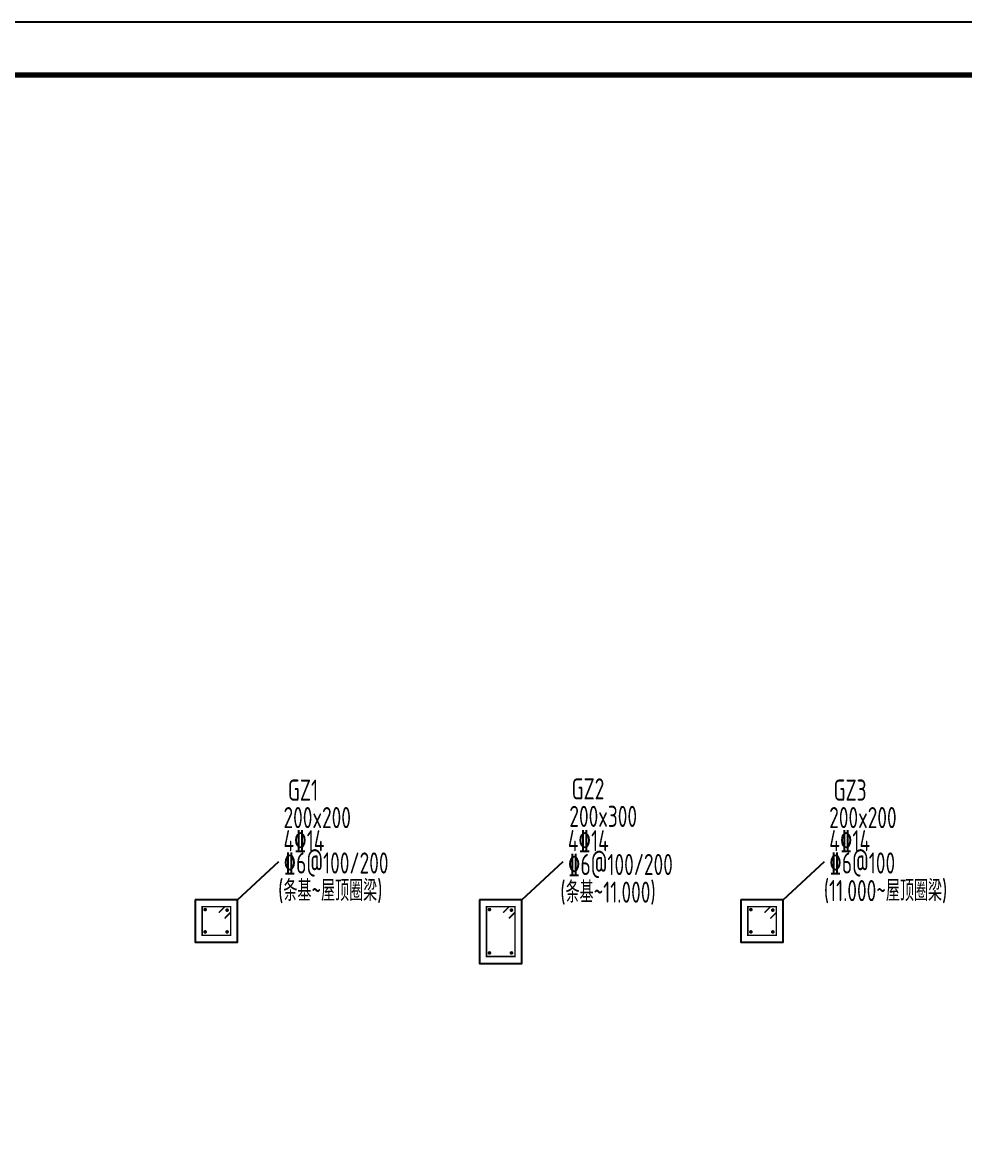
# Model space of a CAD drawing. Extents: x 32461 to 372567, y -698896 to 182569.
# Drawn here: x 264177 to 290973, y -330693 to -298980 of the extents above; entities that cross this region are included whole.
import ezdxf

# ---------------------------------------------------------------- set-up
doc = ezdxf.new("R2010")
doc.units = 0
doc.header["$LTSCALE"] = 1000
doc.header["$MEASUREMENT"] = 0
doc.layers.get('0').update_dxf_attribs({"linetype": 'CONTINUOUS'})
for name, color, linetype in [('PUB_HATCH', 8, 'CONTINUOUS'), ('PUB_TITLE', 4, 'CONTINUOUS'), ('S_BEAMDIMMASS', 2, 'CONTINUOUS'), ('剖面外形', 7, 'CONTINUOUS')]:
    doc.layers.add(name, color=color, linetype=linetype)
doc.styles.add('TSSD_REIN', font='atssdeng.shx', dxfattribs={"width": 0.7, "bigfont": 'atssdchn.shx'})

# ---------------------------------------------------------------- blocks, each defined once
blk = doc.blocks.new('新块FGHDGHGF')
at = {"color": 1, "const_width": 7.14}
for points in [[(163185.9, -336166), (163185.9, -336301.7), (163320.5, -336301.7), (163320.5, -336166), (163185.9, -336166)], [(163264.6, -336194.7), (163293.3, -336166)], [(163291.9, -336221.9), (163320.5, -336193.2)], [(164533.3, -336166), (164533.3, -336401.7), (164668, -336401.7), (164668, -336166), (164533.3, -336166)], [(164612.1, -336194.7), (164640.8, -336166)], [(164639.3, -336221.9), (164668, -336193.2)], [(165771.9, -336166), (165771.9, -336301.7), (165906.6, -336301.7), (165906.6, -336166), (165771.9, -336166)], [(165850.7, -336194.7), (165879.4, -336166)], [(165877.9, -336221.9), (165906.6, -336193.2)]]:
    blk.add_lwpolyline(points, dxfattribs=at)
at = {"color": 1, "const_width": 8.57}
for points in [[(163195.6, -336179.8, -1), (163204.2, -336179.8, -1), (163195.6, -336179.8)], [(163299.8, -336182.3, -1), (163308.4, -336182.3, -1), (163299.8, -336182.3)], [(164543.1, -336179.8, -1), (164551.6, -336179.8, -1), (164543.1, -336179.8)], [(164647.2, -336182.3, -1), (164655.8, -336182.3, -1), (164647.2, -336182.3)], [(165781.7, -336179.8, -1), (165790.2, -336179.8, -1), (165781.7, -336179.8)], [(165885.8, -336182.3, -1), (165894.4, -336182.3, -1), (165885.8, -336182.3)], [(163195.6, -336285.2, -1), (163204.2, -336285.2, -1), (163195.6, -336285.2)], [(163299.8, -336285.2, -1), (163308.4, -336285.2, -1), (163299.8, -336285.2)], [(165781.7, -336285.2, -1), (165790.2, -336285.2, -1), (165781.7, -336285.2)], [(165885.8, -336285.2, -1), (165894.4, -336285.2, -1), (165885.8, -336285.2)], [(164543.1, -336385.2, -1), (164551.6, -336385.2, -1), (164543.1, -336385.2)], [(164647.2, -336385.2, -1), (164655.8, -336385.2, -1), (164647.2, -336385.2)]]:
    blk.add_lwpolyline(points, format="xyb", dxfattribs=at)
at = {"layer": 'S_BEAMDIMMASS'}
for p, q in [((163353.2, -336133.3), (163548.7, -335951.1)), ((164700.6, -336133.3), (164896.2, -335951.1)), ((165939.3, -336133.3), (166134.8, -335951.1))]:
    blk.add_line(p, q, dxfattribs=at)
at = {"layer": '剖面外形'}
for points in [[(163153.2, -336133.3), (163153.2, -336134.7), (163153.2, -336134.7), (163153.2, -336134.7), (163153.2, -336134.7), (163153.2, -336334.4), (163353.2, -336334.4), (163353.2, -336133.3), (163353.2, -336133.3), (163353.2, -336133.3), (163353.2, -336133.3), (163353.2, -336133.3), (163153.2, -336133.3)], [(164500.6, -336133.3), (164500.6, -336134.7), (164500.6, -336134.7), (164500.6, -336134.7), (164500.6, -336134.7), (164500.6, -336434.4), (164700.6, -336434.4), (164700.6, -336133.3), (164700.6, -336133.3), (164700.6, -336133.3), (164700.6, -336133.3), (164700.6, -336133.3), (164500.6, -336133.3)], [(165739.3, -336133.3), (165739.3, -336134.7), (165739.3, -336134.7), (165739.3, -336134.7), (165739.3, -336134.7), (165739.3, -336334.4), (165939.3, -336334.4), (165939.3, -336133.3), (165939.3, -336133.3), (165939.3, -336133.3), (165939.3, -336133.3), (165939.3, -336133.3), (165739.3, -336133.3)]]:
    blk.add_lwpolyline(points, dxfattribs=at)
at = {"layer": 'S_BEAMDIMMASS', "style": 'TSSD_REIN', "width": 0.7}
for s, p in [('GZ1', (163592, -335663.5)), ('GZ2', (164936.5, -335657.7)), ('GZ3', (166178, -335663.5)), ('200x200', (163571.2, -335793.7)), ('200x300', (164925.9, -335787.9)), ('200x200', (166157.3, -335793.7)), ('4%%13214', (163571.2, -335903.2)), ('4%%13214', (164918.7, -335903.2)), ('4%%13214', (166157.3, -335903.2)), ('%%1326@100/200', (163571.2, -336008.8)), ('%%1326@100', (166157.3, -336008.8)), ('%%1326@100/200', (164918.7, -336016)), ('(条基~屋顶圈梁)', (163545.7, -336139.7)), ('(条基~11.000)', (164882.9, -336147)), ('(11.000~屋顶圈梁)', (166131.8, -336139.7))]:
    blk.add_text(s, height=100, dxfattribs=at).set_placement(p)

msp = doc.modelspace()

# ---------------------------------------------------------------- linework, layer by layer
at = {"layer": 'PUB_TITLE'}
msp.add_lwpolyline([(205952.2, -361979.9), (317402.2, -361979.9), (317402.2, -298979.9), (205952.2, -298979.9)], close=True, dxfattribs=at)
at = {"layer": 'PUB_TITLE', "const_width": 150}
msp.add_lwpolyline([(209702.2, -360479.9), (315902.2, -360479.9), (315902.2, -300479.9), (209702.2, -300479.9)], close=True, dxfattribs=at)

# ---------------------------------------------------------------- block references
at = {"layer": 'PUB_HATCH', "xscale": 6, "yscale": 6, "zscale": 6}
msp.add_blockref('新块FGHDGHGF', (-709823, 1692870.6), dxfattribs=at)

doc.saveas('drawing.dxf')
